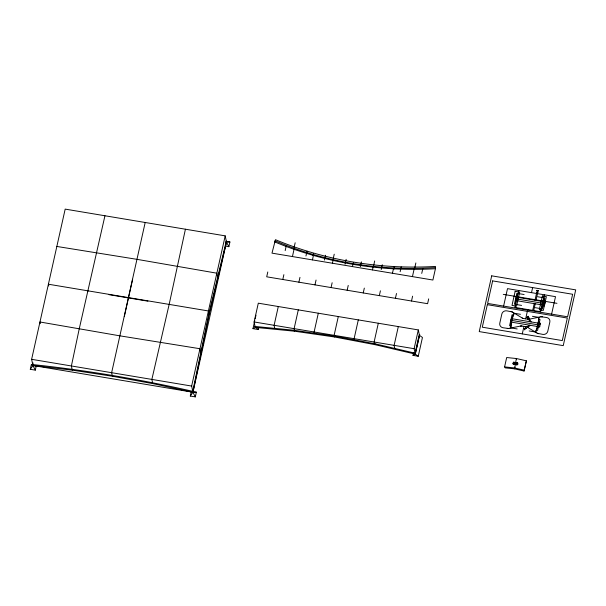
<?xml version="1.0" encoding="UTF-8"?>
<svg xmlns="http://www.w3.org/2000/svg" width="606" height="606" viewBox="0 0 606 606"><rect width="100%" height="100%" fill="white"/><g stroke="black" fill="none" stroke-linecap="round" stroke-linejoin="round"><path stroke-width="0.91" d="M517.176 328.944L511.191 327.944L510.813 320.286L514.471 313.302L520.448 314.302M529.159 330.952L535.151 331.952L538.81 324.967L538.423 317.309L532.432 316.302M521.569 305.401L515.592 304.401L515.653 298.766L518.054 293.516L524.114 294.524M518.721 290.509L514.948 307.409L540.552 311.689L541.219 308.681L543.62 303.439L543.65 297.796M513.911 363.918L514.1 362.782M435.419 268.723L435.464 266.435C380.924 269.625 325.922 260.731 275.457 239.696L271.988 253.141L432.889 280.033L435.419 268.723C380.576 271.92 325.263 262.981 274.518 241.832M514.093 363.471L514.032 363.941M516.744 363.714L517.176 364.524M393.998 269.125L394.203 266.837M517.819 364.676L516.607 364.91L516.804 362.706L515.827 362.903L515.903 363.562C516.941 364.986 517.024 363.456 516.63 363.744M514.183 363.305L514.153 362.835L514.108 363.418M518.001 363.873L516.66 363.441M514.138 363.183L514.047 363.668M516.638 363.691L516.827 363.259M413.587 352.7L412.989 355.381L415.262 354.109L419.716 334.52L419.458 335.33L422.45 337.489L418.254 356.26L415.262 354.109L374.978 344.662L375.084 343.814L334.27 336.08L293.865 330.24L254.618 326.407L258.247 329.52L258.648 327.732M516.774 363.918L516.88 363.289M33.065 362.941L32.732 364.577C86.552 370.258 139.978 379.318 192.746 391.325L208.972 313.59L226.303 241.12M33.012 364.888L31.345 364.615L30.3 369.304L35.3 370.137L32.929 365.501L31.626 359.32L65.183 209.115L225.197 235.863L226.492 242.036L209.161 314.499L192.935 392.241L190.307 396.051L195.306 396.885L196.359 392.188L193.026 391.635M185.421 229.212L169.157 304.401L151.864 379.417L152.75 383.621L192.935 392.241L196.359 392.188M124.306 316.612L132.653 279.275M104.952 215.766L79.212 328.967L71.394 365.971L72.281 370.168L112.375 376.228L152.75 383.621M35.3 370.137L36.352 365.448M145.19 222.485L111.633 372.69L112.375 376.228M195.306 396.885L192.935 392.241L191.64 386.06L225.197 235.863M190.307 396.051L191.185 392.135M225.53 246.119L228.863 246.68L229.916 241.983L225.75 241.286M255.058 326.445L254.111 321.953L258.308 303.182L418.314 329.922L419.261 334.414L415.065 353.192L414.118 348.7L418.314 329.922M258.247 329.52L252.975 328.641L254.778 320.597M255.171 318.801L255.974 315.226M267.784 271.98L266.701 276.806L427.601 303.697L428.684 298.872M285.184 250.604L286.267 245.771M282.797 279.495L283.873 274.67M278.305 306.522L274.109 325.293L274.76 328.376M294.084 247.612L295.16 242.779M292.433 256.558L294.152 248.869M298.887 282.184L299.962 277.359M305.962 255.997L307.037 251.172M298.303 309.863L294.115 328.641L294.471 330.323M312.438 259.898L313.378 255.687M314.976 284.873L316.052 280.048M324.445 260.072L325.52 255.247M318.309 313.204L314.113 331.982L314.37 333.202M333.141 259.02L334.224 254.194M332.436 263.246L333.118 260.201M331.065 287.562L332.141 282.737M345.072 264.148L346.155 259.323M338.307 316.552L334.118 335.323L334.467 336.981L374.978 344.662M347.155 290.251L348.23 285.426M352.442 266.587L353.366 262.451M360.328 266.701L361.403 261.875M363.244 292.94L364.32 288.115M358.313 319.892L354.116 338.671L354.374 339.89M372.44 269.928L373.122 266.882M373.607 265.776L374.682 260.951M381.227 269.564L382.303 264.739M379.333 295.63L380.409 290.804M378.311 323.233L374.114 342.011L374.47 343.7M392.446 273.276L393.385 269.056M400.134 271.738L401.21 266.905M395.423 298.319L396.498 293.493M398.316 326.581L394.12 345.352L394.764 348.427M412.444 276.616L414.163 268.928M414.769 267.776L415.852 262.951M411.512 301.008L412.595 296.183M421.738 273.42L422.821 268.594M415.262 354.109L419.458 335.33M503.609 306.098L507.51 288.638L555.513 296.66L551.611 314.12M510.305 328.134L513.721 312.84M504.586 366.918L506.684 357.532L516.395 358.525L526.379 360.82L524.054 371.024L514.494 368.827L505.192 367.872L504.586 366.918L514.297 367.91L524.281 370.205M513.017 363.873L513.312 362.865L514.191 362.842M514.047 364.479L514.244 362.274L515.161 362.827L517.554 362.835M514.873 367.122L514.494 368.827L515.577 363.683L513.199 363.858M522.296 333.891L523.97 326.384M525.652 318.87L527.326 311.363M527.606 310.113L527.735 309.545M531.507 292.645L532.644 287.577M516.607 364.91L516.804 362.706M532.719 310.378L534.227 303.621M534.984 300.243L536.492 293.478M530.402 325.316L527.667 327.391M531.159 321.938L529.515 319.12M533.719 310.545L535.227 303.788M535.984 300.409L537.492 293.645M524.054 371.024L526.379 360.82M535.909 332.406L539.317 317.12M540.552 311.689L544.324 294.789M538.56 326.096L537.598 330.414L536.393 330.209M539.067 323.839L540.029 319.521L538.832 319.324M543.385 304.568L542.423 308.886L535.219 307.681M543.893 302.311L544.855 297.993L537.696 296.743M545.339 301.387L544.332 305.894L543.135 305.689M312.779 255.55L313.575 253.361M30.3 369.304L32.929 365.501L34.64 365.471M225.447 243.559L226.492 242.036L229.916 241.983M529.402 325.149L526.743 326.846L521.175 325.914L508.464 328.49L503.025 327.748A4.204 3.894 -11.9 0 1 499.783 323.218L501.836 314.014A4.204 3.894 -11.9 0 1 506.798 310.848L512.168 311.923L522.849 318.4L528.424 319.332L530.159 321.771M252.975 328.641L255.247 327.369L294.349 331.187L334.467 336.981M513.411 362.183L513.047 363.82M517.38 364.524L517.766 362.956M525.955 326.71A4.204 3.894 -11.9 0 1 527.462 327.27L537.461 333.33L542.824 334.398A4.204 3.894 -11.9 0 0 547.786 331.24L549.839 322.036A4.204 3.894 -11.9 0 0 546.604 317.506L541.158 316.764L529.273 319.173A4.204 3.894 -11.9 0 1 527.637 319.203M513.903 363.805L515.335 363.948M516.047 364.236L515.736 362.896L515.956 364.183M515.736 362.896L513.57 362.168M31.345 364.615L32.929 365.501L72.281 370.168M109.035 294.675L147.925 301.174M56.843 246.453L136.956 259.338L216.85 273.192L217.736 277.396M518.054 293.516L516.85 293.312L514.418 304.204L515.623 304.401M503.283 294.357L556.967 303.333M517.213 297.273L542.817 301.546M542.688 302.114L545.089 302.515M515.653 298.766L543.62 303.439M542.188 304.363L544.589 304.765M516.456 300.652L542.059 304.932M513.229 315.044L512.025 314.84L509.593 325.733L510.797 325.93M539.249 323.013L540.446 323.218L539.575 327.119L538.378 326.914M512.388 318.794L537.992 323.074M537.863 323.642L540.264 324.043M510.813 320.286L538.81 324.967M537.363 325.892L539.764 326.293M511.631 322.18L537.234 326.452M254.111 321.953L414.118 348.7M412.989 355.381L418.254 356.26M31.626 359.32L191.64 386.06M32.929 365.501L192.935 392.241L226.492 242.036L228.863 246.68M527.659 319.21L528.424 319.332M375.084 343.814L415.519 353.298M515.638 363.729L516.463 364.229M293.865 330.24L294.349 331.187M200.866 352.927L199.98 348.73L119.867 335.838L39.966 321.991L40.314 323.634M516.501 359.04L516.395 358.525L515.517 363.244M515.827 362.903L516.138 363.82M514.244 362.274L514.388 362.949M209.161 314.499L208.419 310.961L48.404 284.222L48.775 285.971M87.665 290.782L87.809 291.463M538.613 333.694A4.204 3.894 -11.9 0 1 537.105 333.141M540.749 316.832A4.204 3.894 -11.9 0 1 542.385 316.802M511.01 311.552A4.204 3.894 -11.9 0 1 512.517 312.113M508.873 328.422A4.204 3.894 -11.9 0 1 507.237 328.452M520.357 326.081A4.204 3.894 -11.9 0 1 521.986 326.051M523.667 318.536A4.204 3.894 -11.9 0 1 522.16 317.983M435.441 267.579A334.111 309.78 -11.9 0 1 274.988 240.764M527.849 316.453L527.879 317.271L526.705 317.211L527.894 317.559L528.22 318.915L528.167 317.68L529.364 318.188L528.159 317.385L528.303 316.256L527.849 316.453M524.432 329.596L524.781 329.861L525.137 328.77L526.599 328.414L525.273 328.505L525.856 327.376L524.963 328.528L523.713 328.467L524.826 328.785L524.432 329.596M536.749 290.471L537.34 291.403L536.545 292.607L537.439 291.668L537.87 292.827L537.651 291.456L538.59 290.615L537.552 291.183L537.181 290.327L536.749 290.471M491.693 275.836L479.24 331.596L563.239 345.64L575.7 289.873L491.693 275.836M487.33 304.674L482.293 327.202L562.3 340.58L567.33 318.044L487.33 304.674M492.64 280.896L487.603 303.424L567.61 316.794L572.647 294.266L492.64 280.896M515.161 291.304L512.009 305.401L516.554 306.159L519.698 292.062L515.161 291.304M542.378 295.97L539.295 309.78L543.287 310.446L546.377 296.637L542.378 295.97"/></g></svg>
